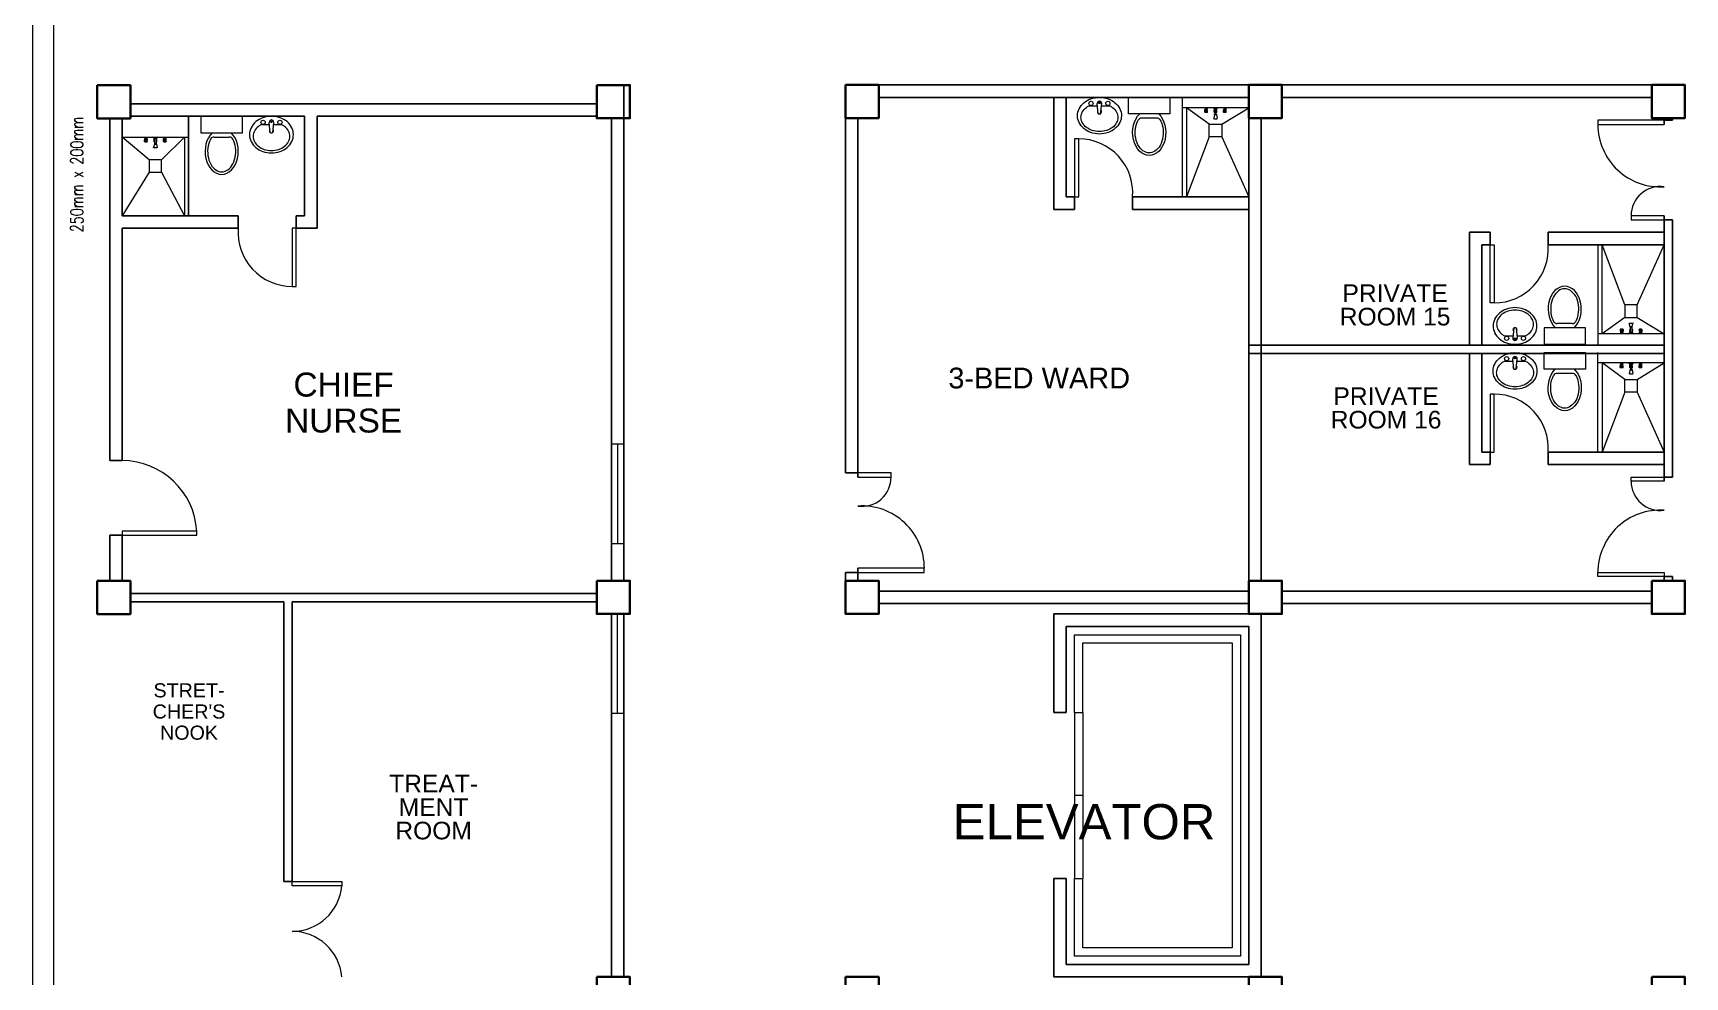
# Model space of a CAD drawing. Header units: millimetres. Extents: x -116 to 421, y 1 to 342.
# Drawn here: x 359.13 to 379.06, y 128.89 to 140.27 of the extents above; entities that cross this region are included whole.
import ezdxf

# ---------------------------------------------------------------- set-up
doc = ezdxf.new("R2010")
doc.units = ezdxf.units.MM
doc.header["$MEASUREMENT"] = 0
doc.layers.add('ahu line', color=7, linetype='Continuous', lineweight=20)
doc.layers.add('ducting label', color=7, linetype='Continuous')
doc.layers.add('label', color=7, linetype='Continuous')
doc.styles.add('Arch-Dim', font='simplex.shx', dxfattribs={"width": 0.75})
doc.styles.add('SWISSLT175', font='swissl.ttf', dxfattribs={"height": 0.175})

msp = doc.modelspace()

# ---------------------------------------------------------------- linework, layer by layer
at = {"color": 8, "linetype": 'ByBlock', "lineweight": 25}
for p, q in [((366.258, 133.668), (366.258, 139.643)), ((371.446, 138.145), (371.446, 139.495)), ((360.308, 139.417), (365.933, 139.417)), ((360.058, 139.241), (360.058, 135.116)), ((360.208, 139.241), (360.208, 138.067)), ((360.208, 139.241), (360.208, 138.067)), ((360.208, 139.117), (360.208, 138.067)), ((360.308, 139.267), (362.408, 139.267)), ((362.408, 139.267), (360.308, 139.267)), ((362.408, 139.267), (360.308, 139.267)), ((362.558, 139.267), (365.933, 139.267)), ((362.708, 139.267), (362.558, 139.267)), ((366.108, 133.666), (366.108, 139.243)), ((378.808, 139.168), (378.808, 139.245)), ((378.808, 139.218), (378.908, 139.218)), ((378.908, 139.218), (378.908, 139.245)), ((372.396, 138.295), (372.396, 138.145)), ((360.208, 137.917), (360.208, 135.116)), ((378.808, 136.668), (378.808, 138.068)), ((378.808, 138.018), (378.908, 138.018)), ((378.908, 136.668), (378.908, 138.018)), ((378.808, 136.668), (378.808, 134.868)), ((378.908, 136.668), (378.908, 134.918)), ((378.908, 136.268), (378.908, 134.918)), ((360.058, 135.116), (360.208, 135.116)), ((378.808, 134.918), (378.908, 134.918)), ((360.058, 134.216), (360.058, 134.016)), ((360.058, 134.216), (360.208, 134.216)), ((360.208, 134.216), (360.208, 134.116)), ((360.208, 134.216), (360.208, 133.666)), ((360.058, 134.016), (360.058, 134.016)), ((360.058, 134.016), (360.058, 133.666)), ((378.808, 133.668), (378.808, 133.718)), ((378.808, 133.718), (378.908, 133.718)), ((378.908, 133.718), (378.908, 133.668)), ((362.158, 133.516), (360.308, 133.516)), ((362.158, 133.516), (365.933, 133.516)), ((362.158, 133.416), (360.308, 133.416)), ((362.158, 133.066), (362.158, 133.416)), ((362.258, 133.416), (362.258, 130.042)), ((362.258, 133.416), (365.933, 133.416)), ((366.108, 129.966), (366.108, 133.268)), ((366.258, 129.966), (366.258, 133.268)), ((362.158, 133.066), (362.158, 130.042)), ((362.158, 130.042), (362.258, 130.042)), ((366.108, 129.966), (366.108, 128.893)), ((366.258, 129.966), (366.258, 128.893))]:
    msp.add_line(p, q, dxfattribs=at)
at = {"color": 8, "lineweight": 25}
for p, q in [((373.796, 139.645), (369.333, 139.645)), ((373.796, 139.495), (369.333, 139.495)), ((374.196, 139.645), (378.658, 139.645)), ((374.196, 139.495), (378.658, 139.495)), ((368.933, 139.245), (368.933, 134.968)), ((369.083, 139.245), (369.083, 134.918)), ((373.796, 139.245), (373.796, 133.668)), ((373.946, 139.245), (373.946, 133.668)), ((378.808, 136.507), (373.796, 136.507)), ((378.808, 136.407), (373.796, 136.407)), ((369.083, 134.968), (368.933, 134.968)), ((368.933, 133.768), (368.933, 133.668)), ((369.083, 133.768), (368.933, 133.768)), ((369.083, 133.818), (369.083, 133.668)), ((373.796, 133.543), (369.333, 133.543)), ((374.196, 133.543), (378.658, 133.543)), ((373.796, 133.393), (369.333, 133.393)), ((374.196, 133.393), (378.658, 133.393)), ((371.446, 133.268), (371.446, 132.081)), ((373.946, 133.268), (373.946, 128.893)), ((371.446, 132.081), (371.596, 132.081)), ((371.446, 130.081), (371.446, 128.893)), ((371.446, 130.081), (371.596, 130.081))]:
    msp.add_line(p, q, dxfattribs=at)
at = {"color": 8, "linetype": 'ByBlock', "lineweight": 9}
for p, q in [((371.596, 139.495), (373.546, 139.495)), ((373.796, 139.37), (372.996, 139.37)), ((361.008, 139.017), (361.008, 139.267)), ((360.208, 139.017), (361.008, 139.017)), ((378.808, 136.643), (378.008, 136.643)), ((378.808, 136.293), (378.008, 136.293)), ((378.908, 136.218), (378.908, 136.268)), ((366.258, 135.316), (366.108, 135.316)), ((366.183, 135.316), (366.183, 134.116)), ((366.258, 134.116), (366.258, 135.316)), ((366.108, 134.116), (366.258, 134.116)), ((366.183, 132.068), (366.183, 133.268)), ((366.258, 133.268), (366.258, 132.068)), ((366.258, 132.068), (366.108, 132.068))]:
    msp.add_line(p, q, dxfattribs=at)
at = {"color": 8, "linetype": 'ByBlock', "lineweight": 25, "ltscale": 0.3}
for p, q in [((371.596, 139.495), (371.596, 138.295)), ((362.408, 139.267), (362.408, 138.067)), ((362.558, 139.267), (362.558, 137.917)), ((371.696, 138.295), (371.596, 138.295)), ((371.696, 138.295), (371.696, 138.145)), ((373.796, 138.295), (372.396, 138.295)), ((371.696, 138.145), (371.446, 138.145)), ((373.796, 138.145), (372.396, 138.145)), ((360.208, 138.067), (361.608, 138.067)), ((360.208, 137.917), (361.608, 137.917)), ((361.608, 138.067), (361.608, 137.917)), ((362.308, 138.067), (362.408, 138.067)), ((362.308, 138.067), (362.308, 137.917)), ((362.308, 137.917), (362.558, 137.917)), ((376.708, 137.868), (376.458, 137.868)), ((376.458, 136.507), (376.458, 137.868)), ((376.708, 137.718), (376.608, 137.718)), ((376.608, 136.507), (376.608, 137.718)), ((376.708, 137.718), (376.708, 137.868)), ((378.808, 137.868), (377.408, 137.868)), ((377.408, 137.718), (377.408, 137.868)), ((378.808, 137.718), (377.408, 137.718)), ((376.458, 136.407), (376.458, 135.068)), ((376.608, 136.407), (376.608, 135.218)), ((376.708, 135.218), (376.608, 135.218)), ((376.708, 135.218), (376.708, 135.068)), ((378.808, 135.218), (377.408, 135.218)), ((377.408, 135.218), (377.408, 135.068)), ((376.708, 135.068), (376.458, 135.068)), ((378.808, 135.068), (377.408, 135.068))]:
    msp.add_line(p, q, dxfattribs=at)
at = {"color": 8, "lineweight": 9}
for p, q in [((372.346, 139.295), (372.346, 139.495)), ((372.346, 139.495), (372.846, 139.495)), ((372.846, 139.495), (372.846, 139.295)), ((371.981, 139.297), (371.968, 139.419)), ((372.01, 139.297), (372.024, 139.419)), ((372.846, 139.295), (372.346, 139.295)), ((373.265, 139.369), (373.265, 139.37)), ((373.299, 139.37), (373.265, 139.37)), ((373.265, 139.369), (373.268, 139.363)), ((373.299, 139.369), (373.265, 139.369)), ((373.265, 139.337), (373.268, 139.341)), ((373.265, 139.315), (373.265, 139.337)), ((373.269, 139.313), (373.265, 139.315)), ((373.299, 139.315), (373.265, 139.315)), ((373.296, 139.363), (373.268, 139.363)), ((373.268, 139.349), (373.269, 139.351)), ((373.268, 139.343), (373.268, 139.349)), ((373.296, 139.349), (373.268, 139.349)), ((373.295, 139.351), (373.269, 139.351)), ((373.269, 139.337), (373.276, 139.337)), ((373.269, 139.324), (373.269, 139.336)), ((373.269, 139.311), (373.269, 139.313)), ((373.295, 139.313), (373.269, 139.313)), ((373.295, 139.311), (373.269, 139.311)), ((373.271, 139.363), (373.271, 139.351)), ((373.276, 139.324), (373.276, 139.336)), ((373.295, 139.337), (373.288, 139.337)), ((373.288, 139.324), (373.288, 139.336)), ((373.293, 139.363), (373.293, 139.351)), ((373.296, 139.349), (373.295, 139.351)), ((373.295, 139.324), (373.295, 139.336)), ((373.295, 139.313), (373.299, 139.315)), ((373.295, 139.311), (373.295, 139.313)), ((373.299, 139.369), (373.296, 139.363)), ((373.296, 139.343), (373.296, 139.349)), ((373.299, 139.337), (373.297, 139.341)), ((373.299, 139.369), (373.299, 139.37)), ((373.299, 139.315), (373.299, 139.337)), ((373.367, 139.37), (373.378, 139.364)), ((373.425, 139.37), (373.367, 139.37)), ((373.383, 139.285), (373.375, 139.243)), ((373.378, 139.364), (373.413, 139.364)), ((373.413, 139.364), (373.378, 139.364)), ((373.378, 139.364), (373.378, 139.355)), ((373.378, 139.355), (373.413, 139.355)), ((373.379, 139.337), (373.381, 139.341)), ((373.379, 139.315), (373.379, 139.337)), ((373.388, 139.315), (373.379, 139.315)), ((373.383, 139.313), (373.379, 139.315)), ((373.388, 139.351), (373.382, 139.351)), ((373.382, 139.349), (373.382, 139.351)), ((373.388, 139.349), (373.382, 139.349)), ((373.382, 139.343), (373.382, 139.349)), ((373.382, 139.337), (373.388, 139.337)), ((373.383, 139.324), (373.383, 139.336)), ((373.388, 139.313), (373.383, 139.313)), ((373.383, 139.311), (373.383, 139.313)), ((373.388, 139.311), (373.383, 139.311)), ((373.383, 139.285), (373.383, 139.292)), ((373.383, 139.292), (373.408, 139.292)), ((373.408, 139.285), (373.383, 139.285)), ((373.408, 139.285), (373.383, 139.285)), ((373.384, 139.355), (373.384, 139.351)), ((373.388, 139.355), (373.388, 139.292)), ((373.403, 139.355), (373.388, 139.355)), ((373.403, 139.292), (373.403, 139.355)), ((373.409, 139.351), (373.403, 139.351)), ((373.41, 139.349), (373.403, 139.349)), ((373.409, 139.337), (373.403, 139.337)), ((373.412, 139.315), (373.403, 139.315)), ((373.409, 139.313), (373.403, 139.313)), ((373.409, 139.311), (373.403, 139.311)), ((373.407, 139.355), (373.407, 139.351)), ((373.408, 139.292), (373.408, 139.285)), ((373.408, 139.285), (373.417, 139.243)), ((373.41, 139.349), (373.409, 139.351)), ((373.409, 139.324), (373.409, 139.336)), ((373.409, 139.313), (373.412, 139.315)), ((373.409, 139.311), (373.409, 139.313)), ((373.41, 139.343), (373.41, 139.349)), ((373.412, 139.337), (373.41, 139.341)), ((373.412, 139.315), (373.412, 139.337)), ((373.413, 139.364), (373.425, 139.37)), ((373.413, 139.355), (373.413, 139.364)), ((373.526, 139.37), (373.492, 139.37)), ((373.492, 139.369), (373.492, 139.37)), ((373.526, 139.369), (373.492, 139.369)), ((373.492, 139.369), (373.496, 139.363)), ((373.493, 139.337), (373.495, 139.341)), ((373.493, 139.315), (373.493, 139.337)), ((373.526, 139.315), (373.493, 139.315)), ((373.496, 139.313), (373.493, 139.315)), ((373.495, 139.349), (373.496, 139.351)), ((373.523, 139.349), (373.495, 139.349)), ((373.495, 139.343), (373.495, 139.349)), ((373.523, 139.363), (373.496, 139.363)), ((373.523, 139.351), (373.496, 139.351)), ((373.496, 139.337), (373.503, 139.337)), ((373.496, 139.324), (373.496, 139.336)), ((373.522, 139.313), (373.496, 139.313)), ((373.496, 139.311), (373.496, 139.313)), ((373.522, 139.311), (373.496, 139.311)), ((373.498, 139.363), (373.498, 139.351)), ((373.503, 139.324), (373.503, 139.336)), ((373.523, 139.337), (373.515, 139.337)), ((373.515, 139.324), (373.515, 139.336)), ((373.521, 139.363), (373.521, 139.351)), ((373.522, 139.324), (373.522, 139.336)), ((373.522, 139.313), (373.526, 139.315)), ((373.522, 139.311), (373.522, 139.313)), ((373.526, 139.369), (373.523, 139.363)), ((373.523, 139.349), (373.523, 139.351)), ((373.523, 139.343), (373.523, 139.349)), ((373.526, 139.337), (373.524, 139.341)), ((373.526, 139.369), (373.526, 139.37)), ((373.526, 139.315), (373.526, 139.337)), ((361.158, 139.267), (361.158, 139.067)), ((361.658, 139.267), (361.158, 139.267)), ((361.658, 139.067), (361.658, 139.267)), ((361.994, 139.069), (361.98, 139.191)), ((362.023, 139.069), (362.036, 139.191)), ((372.686, 139.245), (372.505, 139.245)), ((373.376, 139.238), (373.415, 139.238)), ((360.478, 139.017), (360.512, 139.017)), ((360.478, 139.016), (360.478, 139.017)), ((360.478, 139.016), (360.512, 139.016)), ((360.478, 139.016), (360.481, 139.009)), ((360.478, 138.984), (360.48, 138.988)), ((360.478, 138.962), (360.478, 138.984)), ((360.478, 138.962), (360.511, 138.962)), ((360.481, 138.96), (360.478, 138.962)), ((360.481, 139.009), (360.508, 139.009)), ((360.481, 138.995), (360.481, 138.998)), ((360.481, 138.998), (360.508, 138.998)), ((360.481, 138.995), (360.509, 138.995)), ((360.481, 138.989), (360.481, 138.995)), ((360.481, 138.984), (360.489, 138.984)), ((360.481, 138.97), (360.481, 138.983)), ((360.481, 138.96), (360.508, 138.96)), ((360.481, 138.958), (360.481, 138.96)), ((360.481, 138.958), (360.508, 138.958)), ((360.483, 139.009), (360.483, 138.998)), ((360.488, 138.97), (360.488, 138.983)), ((360.508, 138.984), (360.5, 138.984)), ((360.501, 138.97), (360.501, 138.983)), ((360.506, 139.009), (360.506, 138.998)), ((360.512, 139.016), (360.508, 139.009)), ((360.509, 138.995), (360.508, 138.998)), ((360.508, 138.97), (360.508, 138.983)), ((360.508, 138.96), (360.511, 138.962)), ((360.508, 138.958), (360.508, 138.96)), ((360.509, 138.989), (360.509, 138.995)), ((360.511, 138.984), (360.509, 138.988)), ((360.511, 138.962), (360.511, 138.984)), ((360.512, 139.016), (360.512, 139.017)), ((360.591, 139.011), (360.579, 139.017)), ((360.579, 139.017), (360.637, 139.017)), ((360.596, 138.932), (360.587, 138.89)), ((360.628, 138.885), (360.589, 138.885)), ((360.626, 139.011), (360.591, 139.011)), ((360.591, 139.002), (360.591, 139.011)), ((360.591, 139.011), (360.626, 139.011)), ((360.626, 139.002), (360.591, 139.002)), ((360.592, 138.984), (360.594, 138.988)), ((360.592, 138.962), (360.592, 138.984)), ((360.592, 138.962), (360.601, 138.962)), ((360.595, 138.96), (360.592, 138.962)), ((360.594, 138.995), (360.595, 138.998)), ((360.594, 138.995), (360.601, 138.995)), ((360.594, 138.989), (360.594, 138.995)), ((360.595, 138.998), (360.601, 138.998)), ((360.595, 138.984), (360.601, 138.984)), ((360.595, 138.97), (360.595, 138.983)), ((360.595, 138.96), (360.601, 138.96)), ((360.595, 138.958), (360.595, 138.96)), ((360.595, 138.958), (360.601, 138.958)), ((360.596, 138.939), (360.596, 138.932)), ((360.62, 138.939), (360.596, 138.939)), ((360.596, 138.932), (360.62, 138.932)), ((360.596, 138.932), (360.62, 138.932)), ((360.597, 139.002), (360.597, 138.998)), ((360.601, 138.939), (360.601, 139.002)), ((360.601, 139.002), (360.616, 139.002)), ((360.616, 139.002), (360.616, 138.939)), ((360.616, 138.998), (360.621, 138.998)), ((360.616, 138.995), (360.622, 138.995)), ((360.621, 138.984), (360.616, 138.984)), ((360.616, 138.962), (360.625, 138.962)), ((360.616, 138.96), (360.621, 138.96)), ((360.616, 138.958), (360.621, 138.958)), ((360.62, 139.002), (360.62, 138.998)), ((360.62, 138.932), (360.62, 138.939)), ((360.62, 138.932), (360.629, 138.89)), ((360.622, 138.995), (360.621, 138.998)), ((360.621, 138.97), (360.621, 138.983)), ((360.621, 138.96), (360.625, 138.962)), ((360.621, 138.958), (360.621, 138.96)), ((360.622, 138.989), (360.622, 138.995)), ((360.625, 138.984), (360.623, 138.988)), ((360.625, 138.962), (360.625, 138.984)), ((360.637, 139.017), (360.626, 139.011)), ((360.626, 139.011), (360.626, 139.002)), ((360.705, 139.016), (360.705, 139.017)), ((360.705, 139.017), (360.739, 139.017)), ((360.705, 139.016), (360.708, 139.009)), ((360.705, 139.016), (360.739, 139.016)), ((360.705, 138.984), (360.707, 138.988)), ((360.705, 138.962), (360.705, 138.984)), ((360.709, 138.96), (360.705, 138.962)), ((360.705, 138.962), (360.738, 138.962)), ((360.708, 139.009), (360.735, 139.009)), ((360.708, 138.995), (360.709, 138.998)), ((360.708, 138.989), (360.708, 138.995)), ((360.708, 138.995), (360.736, 138.995)), ((360.709, 138.998), (360.735, 138.998)), ((360.709, 138.984), (360.716, 138.984)), ((360.709, 138.97), (360.709, 138.983)), ((360.709, 138.958), (360.709, 138.96)), ((360.709, 138.96), (360.735, 138.96)), ((360.709, 138.958), (360.735, 138.958)), ((360.71, 139.009), (360.71, 138.998)), ((360.716, 138.97), (360.716, 138.982)), ((360.735, 138.984), (360.728, 138.984)), ((360.728, 138.97), (360.728, 138.982)), ((360.733, 139.009), (360.733, 138.998)), ((360.739, 139.016), (360.735, 139.009)), ((360.736, 138.995), (360.735, 138.998)), ((360.735, 138.97), (360.735, 138.983)), ((360.735, 138.96), (360.738, 138.962)), ((360.735, 138.958), (360.735, 138.96)), ((360.736, 138.989), (360.736, 138.995)), ((360.738, 138.984), (360.736, 138.988)), ((360.738, 138.962), (360.738, 138.984)), ((360.739, 139.016), (360.739, 139.017)), ((361.158, 139.067), (361.658, 139.067)), ((361.318, 139.017), (361.499, 139.017)), ((376.994, 136.716), (376.98, 136.594)), ((377.023, 136.716), (377.036, 136.594)), ((377.358, 136.718), (377.358, 136.518)), ((377.858, 136.718), (377.358, 136.718)), ((377.699, 136.768), (377.518, 136.768)), ((377.858, 136.518), (377.858, 136.718)), ((378.281, 136.7), (378.278, 136.698)), ((378.278, 136.698), (378.278, 136.676)), ((378.311, 136.698), (378.278, 136.698)), ((378.281, 136.702), (378.281, 136.7)), ((378.308, 136.702), (378.281, 136.702)), ((378.308, 136.7), (378.281, 136.7)), ((378.308, 136.702), (378.308, 136.7)), ((378.308, 136.7), (378.311, 136.698)), ((378.311, 136.698), (378.311, 136.676)), ((378.396, 136.729), (378.387, 136.77)), ((378.389, 136.775), (378.428, 136.775)), ((378.395, 136.7), (378.392, 136.698)), ((378.401, 136.698), (378.392, 136.698)), ((378.392, 136.698), (378.392, 136.676)), ((378.401, 136.702), (378.395, 136.702)), ((378.395, 136.702), (378.395, 136.7)), ((378.401, 136.7), (378.395, 136.7)), ((378.42, 136.729), (378.396, 136.729)), ((378.396, 136.729), (378.396, 136.721)), ((378.42, 136.729), (378.396, 136.729)), ((378.396, 136.721), (378.42, 136.721)), ((378.401, 136.659), (378.401, 136.721)), ((378.416, 136.721), (378.416, 136.659)), ((378.421, 136.702), (378.416, 136.702)), ((378.421, 136.7), (378.416, 136.7)), ((378.425, 136.698), (378.416, 136.698)), ((378.42, 136.729), (378.429, 136.77)), ((378.42, 136.721), (378.42, 136.729)), ((378.421, 136.702), (378.421, 136.7)), ((378.421, 136.7), (378.425, 136.698)), ((378.425, 136.698), (378.425, 136.676)), ((378.509, 136.7), (378.505, 136.698)), ((378.538, 136.698), (378.505, 136.698)), ((378.505, 136.698), (378.505, 136.676)), ((378.535, 136.702), (378.509, 136.702)), ((378.509, 136.702), (378.509, 136.7)), ((378.535, 136.7), (378.509, 136.7)), ((378.535, 136.702), (378.535, 136.7)), ((378.535, 136.7), (378.538, 136.698)), ((378.538, 136.698), (378.538, 136.676)), ((377.358, 136.518), (377.858, 136.518)), ((378.277, 136.644), (378.281, 136.651)), ((378.277, 136.644), (378.277, 136.643)), ((378.312, 136.644), (378.277, 136.644)), ((378.312, 136.643), (378.277, 136.643)), ((378.278, 136.676), (378.28, 136.672)), ((378.281, 136.69), (378.281, 136.677)), ((378.281, 136.676), (378.289, 136.676)), ((378.281, 136.671), (378.281, 136.665)), ((378.309, 136.665), (378.281, 136.665)), ((378.281, 136.665), (378.281, 136.662)), ((378.308, 136.662), (378.281, 136.662)), ((378.308, 136.651), (378.281, 136.651)), ((378.283, 136.651), (378.283, 136.662)), ((378.288, 136.69), (378.288, 136.678)), ((378.308, 136.676), (378.3, 136.676)), ((378.301, 136.69), (378.301, 136.678)), ((378.306, 136.651), (378.306, 136.662)), ((378.308, 136.69), (378.308, 136.677)), ((378.309, 136.665), (378.308, 136.662)), ((378.312, 136.644), (378.308, 136.651)), ((378.311, 136.676), (378.309, 136.672)), ((378.309, 136.671), (378.309, 136.665)), ((378.312, 136.644), (378.312, 136.643)), ((378.379, 136.643), (378.391, 136.649)), ((378.437, 136.643), (378.379, 136.643)), ((378.391, 136.659), (378.426, 136.659)), ((378.391, 136.649), (378.391, 136.659)), ((378.391, 136.649), (378.426, 136.649)), ((378.426, 136.649), (378.391, 136.649)), ((378.392, 136.676), (378.394, 136.672)), ((378.394, 136.671), (378.394, 136.665)), ((378.401, 136.665), (378.394, 136.665)), ((378.394, 136.665), (378.395, 136.662)), ((378.395, 136.69), (378.395, 136.677)), ((378.395, 136.676), (378.401, 136.676)), ((378.401, 136.662), (378.395, 136.662)), ((378.397, 136.659), (378.397, 136.662)), ((378.416, 136.659), (378.401, 136.659)), ((378.421, 136.676), (378.416, 136.676)), ((378.422, 136.665), (378.416, 136.665)), ((378.421, 136.662), (378.416, 136.662)), ((378.42, 136.659), (378.42, 136.662)), ((378.421, 136.69), (378.421, 136.677)), ((378.422, 136.665), (378.421, 136.662)), ((378.422, 136.671), (378.422, 136.665)), ((378.425, 136.676), (378.423, 136.672)), ((378.426, 136.659), (378.426, 136.649)), ((378.426, 136.649), (378.437, 136.643)), ((378.505, 136.676), (378.507, 136.672)), ((378.505, 136.644), (378.508, 136.651)), ((378.539, 136.644), (378.505, 136.644)), ((378.505, 136.644), (378.505, 136.643)), ((378.539, 136.643), (378.505, 136.643)), ((378.508, 136.671), (378.508, 136.665)), ((378.508, 136.665), (378.509, 136.662)), ((378.536, 136.665), (378.508, 136.665)), ((378.535, 136.651), (378.508, 136.651)), ((378.509, 136.69), (378.509, 136.677)), ((378.509, 136.676), (378.516, 136.676)), ((378.535, 136.662), (378.509, 136.662)), ((378.51, 136.651), (378.51, 136.662)), ((378.516, 136.69), (378.516, 136.678)), ((378.528, 136.69), (378.528, 136.678)), ((378.535, 136.676), (378.528, 136.676)), ((378.533, 136.651), (378.533, 136.662)), ((378.535, 136.69), (378.535, 136.677)), ((378.536, 136.665), (378.535, 136.662)), ((378.539, 136.644), (378.535, 136.651)), ((378.538, 136.676), (378.536, 136.672)), ((378.536, 136.671), (378.536, 136.665)), ((378.539, 136.644), (378.539, 136.643)), ((376.994, 136.22), (376.98, 136.342)), ((377.023, 136.22), (377.036, 136.342)), ((377.358, 136.218), (377.358, 136.418)), ((377.358, 136.418), (377.858, 136.418)), ((377.858, 136.418), (377.858, 136.218)), ((378.277, 136.292), (378.277, 136.293)), ((378.312, 136.293), (378.277, 136.293)), ((378.277, 136.292), (378.281, 136.286)), ((378.312, 136.292), (378.277, 136.292)), ((378.312, 136.292), (378.308, 136.286)), ((378.312, 136.292), (378.312, 136.293)), ((378.379, 136.293), (378.391, 136.287)), ((378.437, 136.293), (378.379, 136.293)), ((378.426, 136.287), (378.437, 136.293)), ((378.539, 136.293), (378.505, 136.293)), ((378.505, 136.292), (378.505, 136.293)), ((378.539, 136.292), (378.505, 136.292)), ((378.505, 136.292), (378.508, 136.286)), ((378.539, 136.292), (378.535, 136.286)), ((378.539, 136.292), (378.539, 136.293)), ((377.858, 136.218), (377.358, 136.218)), ((377.699, 136.168), (377.518, 136.168)), ((378.278, 136.26), (378.28, 136.264)), ((378.278, 136.238), (378.278, 136.26)), ((378.281, 136.236), (378.278, 136.238)), ((378.311, 136.238), (378.278, 136.238)), ((378.308, 136.286), (378.281, 136.286)), ((378.308, 136.274), (378.281, 136.274)), ((378.281, 136.272), (378.281, 136.274)), ((378.281, 136.266), (378.281, 136.272)), ((378.309, 136.272), (378.281, 136.272)), ((378.281, 136.26), (378.289, 136.26)), ((378.281, 136.247), (378.281, 136.259)), ((378.281, 136.234), (378.281, 136.236)), ((378.308, 136.236), (378.281, 136.236)), ((378.308, 136.234), (378.281, 136.234)), ((378.283, 136.286), (378.283, 136.274)), ((378.288, 136.247), (378.288, 136.259)), ((378.308, 136.26), (378.3, 136.26)), ((378.301, 136.247), (378.301, 136.259)), ((378.306, 136.286), (378.306, 136.274)), ((378.309, 136.272), (378.308, 136.274)), ((378.308, 136.247), (378.308, 136.259)), ((378.308, 136.236), (378.311, 136.238)), ((378.308, 136.234), (378.308, 136.236)), ((378.309, 136.266), (378.309, 136.272)), ((378.311, 136.26), (378.309, 136.264)), ((378.311, 136.238), (378.311, 136.26)), ((378.396, 136.208), (378.387, 136.166)), ((378.389, 136.161), (378.428, 136.161)), ((378.391, 136.287), (378.426, 136.287)), ((378.426, 136.287), (378.391, 136.287)), ((378.391, 136.287), (378.391, 136.278)), ((378.391, 136.278), (378.426, 136.278)), ((378.392, 136.26), (378.394, 136.264)), ((378.392, 136.238), (378.392, 136.26)), ((378.401, 136.238), (378.392, 136.238)), ((378.395, 136.236), (378.392, 136.238)), ((378.394, 136.272), (378.395, 136.274)), ((378.401, 136.272), (378.394, 136.272)), ((378.394, 136.266), (378.394, 136.272)), ((378.401, 136.274), (378.395, 136.274)), ((378.395, 136.26), (378.401, 136.26)), ((378.395, 136.247), (378.395, 136.259)), ((378.401, 136.236), (378.395, 136.236)), ((378.395, 136.234), (378.395, 136.236)), ((378.401, 136.234), (378.395, 136.234)), ((378.396, 136.208), (378.396, 136.215)), ((378.396, 136.215), (378.42, 136.215)), ((378.42, 136.208), (378.396, 136.208)), ((378.42, 136.208), (378.396, 136.208)), ((378.397, 136.278), (378.397, 136.274)), ((378.401, 136.278), (378.401, 136.215)), ((378.416, 136.278), (378.401, 136.278)), ((378.416, 136.215), (378.416, 136.278)), ((378.421, 136.274), (378.416, 136.274)), ((378.422, 136.272), (378.416, 136.272)), ((378.421, 136.26), (378.416, 136.26)), ((378.425, 136.238), (378.416, 136.238)), ((378.421, 136.236), (378.416, 136.236)), ((378.421, 136.234), (378.416, 136.234)), ((378.42, 136.278), (378.42, 136.274)), ((378.42, 136.215), (378.42, 136.208)), ((378.42, 136.208), (378.429, 136.166)), ((378.422, 136.272), (378.421, 136.274)), ((378.421, 136.247), (378.421, 136.259)), ((378.421, 136.236), (378.425, 136.238)), ((378.421, 136.234), (378.421, 136.236)), ((378.422, 136.266), (378.422, 136.272)), ((378.425, 136.26), (378.423, 136.264)), ((378.425, 136.238), (378.425, 136.26)), ((378.426, 136.278), (378.426, 136.287)), ((378.505, 136.26), (378.507, 136.264)), ((378.505, 136.238), (378.505, 136.26)), ((378.538, 136.238), (378.505, 136.238)), ((378.509, 136.236), (378.505, 136.238)), ((378.535, 136.286), (378.508, 136.286)), ((378.508, 136.272), (378.509, 136.274)), ((378.536, 136.272), (378.508, 136.272)), ((378.508, 136.266), (378.508, 136.272)), ((378.535, 136.274), (378.509, 136.274)), ((378.509, 136.26), (378.516, 136.26)), ((378.509, 136.247), (378.509, 136.259)), ((378.535, 136.236), (378.509, 136.236)), ((378.509, 136.234), (378.509, 136.236)), ((378.535, 136.234), (378.509, 136.234)), ((378.51, 136.286), (378.51, 136.274)), ((378.516, 136.247), (378.516, 136.259)), ((378.535, 136.26), (378.528, 136.26)), ((378.528, 136.247), (378.528, 136.259)), ((378.533, 136.286), (378.533, 136.274)), ((378.536, 136.272), (378.535, 136.274)), ((378.535, 136.247), (378.535, 136.259)), ((378.535, 136.236), (378.538, 136.238)), ((378.535, 136.234), (378.535, 136.236)), ((378.536, 136.266), (378.536, 136.272)), ((378.538, 136.26), (378.536, 136.264)), ((378.538, 136.238), (378.538, 136.26)), ((371.696, 132.081), (371.796, 132.081)), ((371.696, 132.081), (371.696, 130.081)), ((371.796, 132.081), (371.796, 130.081)), ((371.796, 131.081), (371.696, 131.081)), ((371.696, 130.081), (371.796, 130.081))]:
    msp.add_line(p, q, dxfattribs=at)
at = {"color": 8, "linetype": 'ByBlock', "lineweight": 9, "ltscale": 0.3}
for p, q in [((373.321, 139.17), (373.046, 139.37)), ((373.471, 139.17), (373.796, 139.37)), ((361.008, 139.267), (361.008, 138.067)), ((360.533, 138.742), (360.208, 139.017)), ((360.683, 138.742), (360.958, 139.017)), ((360.958, 139.017), (360.958, 138.067)), ((373.321, 139.02), (373.046, 138.295)), ((373.471, 139.02), (373.796, 138.295)), ((360.533, 138.592), (360.208, 138.067)), ((360.683, 138.592), (360.958, 138.067)), ((378.333, 136.993), (378.058, 137.718)), ((378.483, 136.993), (378.808, 137.718)), ((378.333, 136.843), (378.058, 136.643)), ((378.483, 136.843), (378.808, 136.643)), ((378.333, 136.093), (378.058, 136.293)), ((378.483, 136.093), (378.808, 136.293)), ((378.333, 135.943), (378.058, 135.218)), ((378.483, 135.943), (378.808, 135.218))]:
    msp.add_line(p, q, dxfattribs=at)
at = {"color": 8, "linetype": 'ByBlock', "lineweight": 13}
for p, q in [((361.108, 134.266), (360.208, 134.266)), ((360.208, 134.266), (360.208, 134.216)), ((360.208, 134.216), (361.108, 134.216)), ((361.108, 134.216), (361.108, 134.266)), ((362.258, 130.042), (362.858, 130.042)), ((362.258, 129.992), (362.258, 130.042)), ((362.858, 129.992), (362.258, 129.992)), ((362.858, 130.042), (362.858, 129.992))]:
    msp.add_line(p, q, dxfattribs=at)
at = {"color": 8, "linetype": 'ByBlock', "lineweight": 35}
for points in [[(359.908, 139.641), (360.308, 139.641), (360.308, 139.241), (359.908, 139.241)], [(365.933, 139.643), (366.333, 139.643), (366.333, 139.243), (365.933, 139.243)], [(359.908, 133.666), (360.308, 133.666), (360.308, 133.266), (359.908, 133.266)], [(365.933, 133.668), (366.333, 133.668), (366.333, 133.268), (365.933, 133.268)], [(365.933, 128.893), (366.333, 128.893), (366.333, 128.493), (365.933, 128.493)]]:
    msp.add_lwpolyline(points, close=True, dxfattribs=at)
at = {"color": 8, "lineweight": 35}
for points in [[(368.933, 139.645), (369.333, 139.645), (369.333, 139.245), (368.933, 139.245)], [(373.796, 139.645), (374.196, 139.645), (374.196, 139.245), (373.796, 139.245)], [(378.658, 139.645), (379.058, 139.645), (379.058, 139.245), (378.658, 139.245)], [(368.933, 133.668), (369.333, 133.668), (369.333, 133.268), (368.933, 133.268)], [(373.796, 133.668), (374.196, 133.668), (374.196, 133.268), (373.796, 133.268)], [(378.658, 133.668), (379.058, 133.668), (379.058, 133.268), (378.658, 133.268)], [(368.933, 128.893), (369.333, 128.893), (369.333, 128.493), (368.933, 128.493)], [(373.796, 128.893), (374.196, 128.893), (374.196, 128.493), (373.796, 128.493)], [(378.658, 128.893), (379.058, 128.893), (379.058, 128.493), (378.658, 128.493)]]:
    msp.add_lwpolyline(points, close=True, dxfattribs=at)
at = {"color": 8, "lineweight": 9}
for points in [[(372.261, 139.274, -0.11576), (372.241, 139.192, -0.104047), (372.183, 139.118, -0.090875), (372.099, 139.071, -0.083344), (371.996, 139.053, -0.083344), (371.892, 139.071, -0.090875), (371.808, 139.118, -0.104047), (371.75, 139.192, -0.11576), (371.731, 139.274, -0.11576), (371.75, 139.357, -0.104047), (371.808, 139.43, -0.090875), (371.892, 139.478, -0.083344), (371.996, 139.495, -0.083344), (372.099, 139.478, -0.090875), (372.183, 139.43, -0.104047), (372.241, 139.357, -0.11576)], [(361.743, 139.046, 0.11576), (361.763, 138.963, 0.104047), (361.821, 138.89, 0.090875), (361.905, 138.842, 0.083344), (362.008, 138.825, 0.083344), (362.112, 138.842, 0.090875), (362.196, 138.89, 0.104047), (362.254, 138.963, 0.11576), (362.273, 139.046, 0.11576), (362.254, 139.128, 0.104047), (362.196, 139.202, 0.090875), (362.112, 139.25, 0.083344), (362.008, 139.267, 0.083344), (361.905, 139.25, 0.090875), (361.821, 139.202, 0.104047), (361.763, 139.128, 0.11576)], [(377.273, 136.197, -0.11576), (377.254, 136.115, -0.104047), (377.196, 136.041, -0.090875), (377.112, 135.993, -0.083344), (377.008, 135.976, -0.083344), (376.905, 135.993, -0.090875), (376.821, 136.041, -0.104047), (376.763, 136.115, -0.11576), (376.743, 136.197, -0.11576), (376.763, 136.28, -0.104047), (376.821, 136.353, -0.090875), (376.905, 136.401, -0.083344), (377.008, 136.418, -0.083344), (377.112, 136.401, -0.090875), (377.196, 136.353, -0.104047), (377.254, 136.28, -0.11576)]]:
    msp.add_lwpolyline(points, format="xyb", close=True, dxfattribs=at)
at = {"color": 8, "linetype": 'ByBlock', "lineweight": 9, "ltscale": 0.3}
for points in [[(373.046, 139.37), (373.046, 138.295), (372.996, 138.295), (372.996, 139.495), (372.996, 139.495)], [(360.958, 139.017), (360.958, 138.067), (361.008, 138.067), (361.008, 139.017), (361.008, 139.017)], [(378.058, 136.643), (378.058, 137.718), (378.008, 137.718), (378.008, 136.518), (378.008, 136.518)], [(378.058, 136.293), (378.058, 135.218), (378.008, 135.218), (378.008, 136.418), (378.008, 136.418)]]:
    msp.add_lwpolyline(points, dxfattribs=at)
at = {"color": 8, "lineweight": 9}
for points in [[(372.218, 139.253, -0.124838), (372.202, 139.191, -0.105788), (372.153, 139.133, -0.086697), (372.083, 139.097, -0.076776), (371.996, 139.083, -0.076776), (371.908, 139.097, -0.086697), (371.838, 139.133, -0.105788), (371.789, 139.191, -0.124838), (371.773, 139.253, -0.124838), (371.789, 139.316, -0.105788), (371.838, 139.373, -0.040067), (371.869, 139.393), (371.971, 139.393, -0.040067)], [(372.02, 139.393), (372.122, 139.393, -0.040067), (372.153, 139.373, -0.105788), (372.202, 139.316, -0.124838), (372.218, 139.253, -0.124838)], [(361.786, 139.025, 0.124838), (361.802, 138.962, 0.105788), (361.851, 138.905, 0.086697), (361.921, 138.868, 0.076776), (362.008, 138.855, 0.076776), (362.096, 138.868, 0.086697), (362.166, 138.905, 0.105788), (362.215, 138.962, 0.124838), (362.231, 139.025, 0.124838), (362.215, 139.088, 0.105788), (362.166, 139.145, 0.040067), (362.135, 139.165), (362.033, 139.165, 0.040067)], [(361.984, 139.165), (361.882, 139.165, 0.040067), (361.851, 139.145, 0.105788), (361.802, 139.088, 0.124838), (361.786, 139.025, 0.124838)], [(377.231, 136.76, 0.124838), (377.215, 136.823, 0.105788), (377.166, 136.88, 0.086697), (377.096, 136.917, 0.076776), (377.008, 136.93, 0.076776), (376.921, 136.917, 0.086697), (376.851, 136.88, 0.105788), (376.802, 136.823, 0.124838), (376.786, 136.76, 0.124838), (376.802, 136.698, 0.105788), (376.851, 136.64, 0.040067), (376.882, 136.62), (376.984, 136.62, 0.040067)], [(377.033, 136.62), (377.135, 136.62, 0.040067), (377.166, 136.64, 0.105788), (377.215, 136.698, 0.124838), (377.231, 136.76, 0.124838)], [(377.231, 136.176, -0.124838), (377.215, 136.114, -0.105788), (377.166, 136.056, -0.086697), (377.096, 136.02, -0.076776), (377.008, 136.006, -0.076776), (376.921, 136.02, -0.086697), (376.851, 136.056, -0.105788), (376.802, 136.114, -0.124838), (376.786, 136.176, -0.124838), (376.802, 136.239, -0.105788), (376.851, 136.296, -0.040067), (376.882, 136.316), (376.984, 136.316, -0.040067)], [(377.033, 136.316), (377.135, 136.316, -0.040067), (377.166, 136.296, -0.105788), (377.215, 136.239, -0.124838), (377.231, 136.176, -0.124838)]]:
    msp.add_lwpolyline(points, format="xyb", dxfattribs=at)
at = {"color": 8, "linetype": 'ByBlock', "lineweight": 25}
msp.add_lwpolyline([(362.558, 138.767), (362.558, 139.267)], dxfattribs=at)
at = {"color": 8, "linetype": 'ByBlock', "lineweight": 9, "ltscale": 0.03}
for points in [[(373.321, 139.17), (373.471, 139.17), (373.471, 139.02), (373.321, 139.02)], [(360.683, 138.742), (360.533, 138.742), (360.533, 138.592), (360.683, 138.592)], [(378.333, 136.843), (378.483, 136.843), (378.483, 136.993), (378.333, 136.993)], [(378.333, 136.093), (378.483, 136.093), (378.483, 135.943), (378.333, 135.943)]]:
    msp.add_lwpolyline(points, close=True, dxfattribs=at)
at = {"color": 8, "lineweight": 13, "ltscale": 0.03}
for points in [[(378.808, 139.168), (378.808, 139.218), (378.008, 139.218), (378.008, 139.168)], [(371.696, 138.295), (371.746, 138.295), (371.746, 138.995), (371.696, 138.995)], [(362.308, 137.917), (362.258, 137.917), (362.258, 137.217), (362.308, 137.217)], [(378.808, 138.018), (378.808, 138.068), (378.408, 138.068), (378.408, 138.018)], [(376.708, 137.718), (376.758, 137.718), (376.758, 137.018), (376.708, 137.018)], [(376.708, 135.218), (376.758, 135.218), (376.758, 135.918), (376.708, 135.918)], [(369.083, 134.968), (369.083, 134.918), (369.483, 134.918), (369.483, 134.968)], [(378.808, 134.918), (378.808, 134.868), (378.408, 134.868), (378.408, 134.918)], [(378.808, 133.768), (378.808, 133.718), (378.008, 133.718), (378.008, 133.768)]]:
    msp.add_lwpolyline(points, close=True, dxfattribs=at)
msp.add_lwpolyline([(369.083, 133.768), (369.883, 133.768), (369.883, 133.818), (369.083, 133.818)], dxfattribs=at)
at = {"color": 8, "lineweight": 25}
for points in [[(371.446, 132.081), (371.446, 133.268), (373.946, 133.268), (373.946, 128.893), (371.446, 128.893), (371.446, 130.081)], [(371.596, 132.081), (371.596, 133.118), (373.796, 133.118), (373.796, 129.043), (371.596, 129.043), (371.596, 130.081)]]:
    msp.add_lwpolyline(points, dxfattribs=at)
at = {"color": 8, "lineweight": 9}
for points in [[(371.696, 132.081), (371.696, 133.018), (373.696, 133.018), (373.696, 129.143), (371.696, 129.143), (371.696, 130.081)], [(371.796, 132.081), (371.796, 132.918), (373.596, 132.918), (373.596, 129.243), (371.796, 129.243), (371.796, 130.081)]]:
    msp.add_lwpolyline(points, dxfattribs=at)
for centre, radius in [((371.894, 139.422), 0.0255), ((371.996, 139.429), 0.0095), ((372.097, 139.422), 0.0255), ((361.907, 139.194), 0.0255), ((362.008, 139.2), 0.0095), ((362.11, 139.194), 0.0255), ((376.907, 136.591), 0.0255), ((377.008, 136.585), 0.0095), ((377.11, 136.591), 0.0255), ((376.907, 136.345), 0.0255), ((377.008, 136.352), 0.0095), ((377.11, 136.345), 0.0255)]:
    msp.add_circle(centre, radius, dxfattribs=at)
for centre, radius, start, end in [((371.996, 139.422), 0.028, 353.7545, 186.2455), ((371.996, 139.32), 0.025, 138.7978, 233.6932), ((371.996, 139.391), 0.0948, 261.2026, 278.7974), ((371.996, 139.32), 0.025, 251.3793, 288.6207), ((371.996, 139.32), 0.025, 306.3068, 41.2022), ((362.008, 139.194), 0.028, 353.7545, 186.2455), ((362.008, 139.092), 0.025, 138.7978, 233.6932), ((362.008, 139.092), 0.025, 306.3068, 41.2022), ((372.505, 139.195), 0.05, 90, 151.9916), ((372.686, 139.195), 0.05, 28.1501, 90), ((361.318, 138.967), 0.05, 90, 151.8499), ((361.499, 138.967), 0.05, 28.0084, 90), ((362.008, 139.163), 0.0948, 261.2026, 278.7974), ((362.008, 139.092), 0.025, 251.3793, 288.6207), ((376.967, 136.72), 0.228, 129.8268, 153.5873), ((376.992, 136.69), 0.267, 109.0569, 129.8268), ((377.008, 136.643), 0.317, 90, 109.0569), ((377.008, 136.643), 0.317, 70.9431, 90), ((377.024, 136.69), 0.267, 50.1732, 70.9431), ((377.049, 136.72), 0.228, 26.4127, 50.1732), ((376.929, 136.739), 0.185, 153.5873, 180), ((376.929, 136.739), 0.185, 180, 206.4127), ((377.008, 136.693), 0.025, 126.3068, 221.2022), ((377.008, 136.622), 0.0948, 81.2026, 98.7974), ((377.008, 136.693), 0.025, 71.3793, 108.6207), ((377.008, 136.693), 0.025, 318.7978, 53.6932), ((377.088, 136.739), 0.185, 360, 26.4127), ((377.088, 136.739), 0.185, 333.5873, 0), ((377.518, 136.818), 0.05, 208.0084, 270), ((377.699, 136.818), 0.05, 270, 331.8499), ((376.967, 136.758), 0.228, 206.4127, 230.1732), ((376.992, 136.788), 0.267, 230.1732, 250.9431), ((377.008, 136.835), 0.317, 250.9431, 270), ((377.008, 136.591), 0.028, 173.7545, 6.2455), ((377.008, 136.835), 0.317, 270, 289.0569), ((377.024, 136.788), 0.267, 289.0569, 309.8268), ((377.049, 136.758), 0.228, 309.8268, 333.5873), ((377.008, 136.345), 0.028, 353.7545, 186.2455), ((377.008, 136.243), 0.025, 138.7978, 233.6932), ((377.008, 136.314), 0.0948, 261.2026, 278.7974), ((377.008, 136.243), 0.025, 251.3793, 288.6207), ((377.008, 136.243), 0.025, 306.3068, 41.2022), ((377.518, 136.118), 0.05, 90, 151.9916), ((377.699, 136.118), 0.05, 28.1501, 90)]:
    msp.add_arc(centre, radius, start, end, dxfattribs=at)
at = {"color": 8, "lineweight": 13, "ltscale": 0.03}
for centre, radius, start, end in [((378.76, 139.168), 0.752, 180, 273.6952), ((371.746, 138.343), 0.652, 355.7578, 90), ((378.761, 138.068), 0.353, 82.3719, 180), ((362.258, 137.869), 0.652, 175.7578, 270), ((376.758, 137.67), 0.652, 270, 4.2422), ((376.758, 135.266), 0.652, 355.7578, 90), ((369.13, 134.918), 0.353, 262.3719, 0), ((378.761, 134.868), 0.353, 180, 277.6281), ((369.132, 133.818), 0.752, 0, 93.6952), ((378.76, 133.768), 0.752, 86.3048, 180)]:
    msp.add_arc(centre, radius, start, end, dxfattribs=at)
at = {"color": 8, "linetype": 'ByBlock', "lineweight": 13}
for centre, radius, start, end in [((360.208, 134.216), 0.9, 3.1847, 90), ((362.258, 130.042), 0.6, 270, 355.2198), ((362.258, 128.842), 0.6, 4.7802, 90)]:
    msp.add_arc(centre, radius, start, end, dxfattribs=at)
at = {"color": 8, "lineweight": 9, "extrusion": (0, 0, -1)}
for centre in [(372.596, 139.07), (377.608, 135.993)]:
    msp.add_ellipse(centre, major_axis=(0, 0.275), ratio=0.727273, start_param=0.612555, end_param=5.670631, dxfattribs=at)
at = {"color": 8, "lineweight": 9, "extrusion": (-4.99074e-41, -2.88216e-41, -1)}
for centre, major_axis, start_param, end_param in [((373.256, 139.325), (-0.00896, 0.00896), 2.418785, 3.129871), ((373.254, 139.33), (-0.0118, 0.0118), 1.703115, 1.83534), ((373.264, 139.343), (-0.00268, 0.00268), 2.356082, 2.850023), ((373.265, 139.336), (-0.00268, 0.00268), 1.728443, 2.356082), ((373.28, 139.336), (-0.00268, -0.00268), 0.785286, 1.412925), ((373.286, 139.324), (-0.00738, -0.00738), 6.21008, 6.994878), ((373.287, 139.331), (-0.00887, 0.00887), -0.157871, 0.203142), ((373.282, 139.338), (-0.00268, 0.00268), 0.203142, 1.36743), ((373.282, 139.319), (-0.00268, 0.00268), 3.214474, 4.639283), ((373.277, 139.331), (-0.00887, -0.00887), 2.938226, 3.299239), ((373.278, 139.324), (-0.00738, -0.00738), 4.000472, 4.78527), ((373.284, 139.336), (-0.00268, -0.00268), 3.299239, 3.926878), ((373.299, 139.336), (-0.00268, -0.00268), 0.785286, 1.412925), ((373.308, 139.325), (-0.00896, 0.00896), -1.559299, -0.848214), ((373.3, 139.343), (-0.00268, 0.00268), -1.279452, -0.785511), ((373.31, 139.33), (-0.0118, 0.0118), -0.264769, -0.132543), ((373.37, 139.325), (-0.00896, 0.00896), 2.418785, 3.129871), ((373.378, 139.343), (-0.00268, -0.00268), 3.926878, 4.42082), ((373.367, 139.33), (-0.0118, -0.0118), 3.273911, 3.406137), ((373.379, 139.336), (-0.00268, -0.00268), 3.299239, 3.926878), ((373.424, 139.33), (-0.0118, -0.0118), 1.306028, 1.438253), ((373.413, 139.336), (-0.00268, 0.00268), -0.785511, -0.157871), ((373.421, 139.325), (-0.00896, -0.00896), 0.011497, 0.722582), ((373.413, 139.343), (-0.00268, 0.00268), -1.279452, -0.785511), ((373.484, 139.325), (-0.00896, -0.00896), 3.989582, 4.700667), ((373.481, 139.33), (-0.0118, 0.0118), 1.703115, 1.83534), ((373.492, 139.343), (-0.00268, -0.00268), 3.926878, 4.42082), ((373.492, 139.336), (-0.00268, -0.00268), 3.299239, 3.926878), ((373.507, 139.336), (-0.00268, -0.00268), 0.785286, 1.412925), ((373.514, 139.324), (-0.00738, 0.00738), 4.639283, 5.424081), ((373.514, 139.331), (-0.00887, -0.00887), 1.412925, 1.773938), ((373.509, 139.338), (-0.00268, 0.00268), 0.203142, 1.36743), ((373.509, 139.319), (-0.00268, -0.00268), 4.78527, 6.21008), ((373.504, 139.331), (-0.00887, 0.00887), 1.36743, 1.728443), ((373.505, 139.324), (-0.00738, -0.00738), 4.000472, 4.78527), ((373.512, 139.336), (-0.00268, -0.00268), 3.299239, 3.926878), ((373.526, 139.336), (-0.00268, 0.00268), -0.785511, -0.157871), ((373.535, 139.325), (-0.00896, 0.00896), -1.559299, -0.848214), ((373.527, 139.343), (-0.00268, -0.00268), 0.291344, 0.785286), ((373.538, 139.33), (-0.0118, 0.0118), -0.264769, -0.132543), ((373.378, 139.242), (-0.00268, -0.00268), 6.066508, 7.43657), ((378.269, 136.247), (0.00896, -0.00896), 5.560378, 6.271464), ((378.277, 136.266), (0.00268, -0.00268), 5.497675, 5.991616), ((378.266, 136.253), (-0.0118, -0.0118), 3.273911, 3.406137), ((378.278, 136.259), (0.00268, -0.00268), 4.870036, 5.497675), ((378.292, 136.259), (-0.00268, -0.00268), 0.785286, 1.412925), ((378.299, 136.247), (0.00738, -0.00738), 1.497691, 2.282489), ((378.299, 136.254), (0.00887, -0.00887), 2.983721, 3.344735), ((378.295, 136.261), (-0.00268, -0.00268), 1.773938, 2.938226), ((378.295, 136.242), (-0.00268, -0.00268), -1.497915, -0.073106), ((378.29, 136.254), (0.00887, -0.00887), 4.509022, 4.870036), ((378.29, 136.247), (-0.00738, -0.00738), 4.000472, 4.78527), ((378.297, 136.259), (-0.00268, -0.00268), 3.299239, 3.926878), ((378.323, 136.253), (-0.0118, -0.0118), 1.306028, 1.438253), ((378.311, 136.259), (0.00268, -0.00268), 2.356082, 2.983721), ((378.32, 136.247), (-0.00896, -0.00896), 0.011497, 0.722582), ((378.312, 136.266), (0.00268, -0.00268), 1.862141, 2.356082), ((378.391, 136.164), (0.00268, -0.00268), 1.354119, 2.724181), ((378.382, 136.247), (-0.00896, -0.00896), 3.989582, 4.700667), ((378.38, 136.253), (0.0118, -0.0118), 4.844707, 4.976933), ((378.39, 136.266), (-0.00268, -0.00268), 3.926878, 4.42082), ((378.391, 136.259), (-0.00268, -0.00268), 3.299239, 3.926878), ((378.425, 136.259), (-0.00268, -0.00268), 0.785286, 1.412925), ((378.434, 136.247), (-0.00896, -0.00896), 0.011497, 0.722582), ((378.426, 136.266), (-0.00268, -0.00268), 0.291344, 0.785286), ((378.436, 136.253), (0.0118, -0.0118), 2.876824, 3.009049), ((378.496, 136.247), (0.00896, -0.00896), 5.560378, 6.271464), ((378.504, 136.266), (0.00268, -0.00268), 5.497675, 5.991616), ((378.494, 136.253), (-0.0118, -0.0118), 3.273911, 3.406137), ((378.505, 136.259), (0.00268, -0.00268), 4.870036, 5.497675), ((378.527, 136.254), (0.00887, -0.00887), 2.983721, 3.344735), ((378.52, 136.259), (-0.00268, -0.00268), 0.785286, 1.412925), ((378.526, 136.247), (0.00738, -0.00738), 1.497691, 2.282489), ((378.522, 136.242), (-0.00268, -0.00268), -1.497915, -0.073106), ((378.522, 136.261), (-0.00268, -0.00268), 1.773938, 2.938226), ((378.517, 136.254), (0.00887, -0.00887), 4.509022, 4.870036), ((378.517, 136.247), (-0.00738, -0.00738), 4.000472, 4.78527), ((378.524, 136.259), (-0.00268, -0.00268), 3.299239, 3.926878), ((378.539, 136.259), (0.00268, -0.00268), 2.356082, 2.983721), ((378.548, 136.247), (-0.00896, -0.00896), 0.011497, 0.722582), ((378.54, 136.266), (0.00268, -0.00268), 1.862141, 2.356082), ((378.55, 136.253), (0.0118, -0.0118), 2.876824, 3.009049)]:
    msp.add_ellipse(centre, major_axis=major_axis, ratio=1, start_param=start_param, end_param=end_param, dxfattribs=at)
at = {"color": 8, "lineweight": 9}
for centre, major_axis, ratio, start_param, end_param in [((373.413, 139.242), (-0.00268, 0.00268), 1, 2.92514, 4.295202), ((360.469, 138.971), (-0.00896, 0.00896), 1, 3.15309, 3.864175), ((360.477, 138.989), (0.00268, 0.00268), 1, 5.003733, 5.497675), ((360.466, 138.977), (0.0118, 0.0118), 1, 6.018417, 6.150642), ((360.478, 138.983), (0.00268, 0.00268), 1, 5.497675, 6.125314), ((360.492, 138.983), (-0.00268, 0.00268), 1, 0.157647, 0.785286), ((360.499, 138.971), (-0.00738, 0.00738), 1, 0.858879, 1.643677), ((360.499, 138.977), (0.00887, 0.00887), 1, 1.36743, 1.728443), ((360.495, 138.985), (-0.00268, 0.00268), 1, -1.367654, -0.203367), ((360.495, 138.966), (-0.00268, 0.00268), 1, 1.643677, 3.068487), ((360.49, 138.977), (0.00887, 0.00887), 1, 6.125314, 6.486327), ((360.49, 138.971), (0.00738, 0.00738), 1, 4.639283, 5.424081), ((360.497, 138.983), (-0.00268, 0.00268), 1, 3.926878, 4.554518), ((360.523, 138.977), (-0.0118, 0.0118), 1, 0.132318, 0.264544), ((360.511, 138.983), (0.00268, 0.00268), 1, 1.728443, 2.356082), ((360.52, 138.971), (0.00896, 0.00896), 1, 2.418785, 3.129871), ((360.512, 138.989), (0.00268, 0.00268), 1, 2.356082, 2.850023), ((360.582, 138.971), (0.00896, 0.00896), 1, 4.723886, 5.434971), ((360.58, 138.977), (0.0118, 0.0118), 1, 6.018417, 6.150642), ((360.59, 138.989), (-0.00268, 0.00268), 1, 3.432937, 3.926878), ((360.591, 138.983), (-0.00268, 0.00268), 1, 3.926878, 4.554518), ((360.625, 138.983), (-0.00268, 0.00268), 1, 0.157647, 0.785286), ((360.634, 138.971), (-0.00896, 0.00896), 1, 0.847989, 1.559075), ((360.626, 138.989), (-0.00268, 0.00268), 1, 0.785286, 1.279227), ((360.636, 138.977), (0.0118, 0.0118), 1, 1.703115, 1.83534), ((360.626, 138.888), (-0.00268, 0.00268), 1, 2.924915, 4.294977), ((360.696, 138.971), (-0.00896, 0.00896), 1, 3.15309, 3.864175), ((360.704, 138.989), (0.00268, 0.00268), 1, 5.003733, 5.497675), ((360.694, 138.977), (-0.0118, 0.0118), 1, 4.44762, 4.579846), ((360.705, 138.983), (0.00268, 0.00268), 1, 5.497675, 6.125314), ((360.727, 138.977), (0.00887, 0.00887), 1, 1.36743, 1.728443), ((360.72, 138.982), (-0.00268, 0.00268), 1, 0.157647, 0.785286), ((360.726, 138.971), (-0.00738, 0.00738), 1, 0.858879, 1.643677), ((360.722, 138.966), (-0.00268, 0.00268), 1, 1.643677, 3.068487), ((360.722, 138.985), (-0.00268, 0.00268), 1, -1.367654, -0.203367), ((360.717, 138.977), (0.00887, 0.00887), 1, 6.125314, 6.486327), ((360.717, 138.971), (0.00738, 0.00738), 1, 4.639283, 5.424081), ((360.724, 138.982), (-0.00268, 0.00268), 1, 3.926878, 4.554518), ((360.739, 138.983), (0.00268, 0.00268), 1, 1.728443, 2.356082), ((360.748, 138.971), (0.00896, 0.00896), 1, 2.418785, 3.129871), ((360.74, 138.989), (0.00268, 0.00268), 1, 2.356082, 2.850023), ((360.75, 138.977), (0.0118, 0.0118), 1, 1.703115, 1.83534), ((361.408, 138.842), (0, 0.275), 0.727273, 0.612555, 5.670631), ((377.608, 136.943), (0, -0.275), 0.727273, 0.612555, 5.670631), ((378.269, 136.689), (-0.00896, -0.00896), 1, 2.418785, 3.129871), ((378.299, 136.689), (-0.00738, 0.00738), 1, 6.21008, 6.994878), ((378.295, 136.694), (-0.00268, -0.00268), 1, 3.214474, 4.639283), ((378.29, 136.689), (-0.00738, 0.00738), 1, 4.000472, 4.78527), ((378.32, 136.689), (-0.00896, -0.00896), 1, -1.559299, -0.848214), ((378.391, 136.772), (-0.00268, 0.00268), 1, 6.066508, 7.43657), ((378.382, 136.689), (-0.00896, -0.00896), 1, 2.418785, 3.129871), ((378.434, 136.689), (-0.00896, 0.00896), 1, 0.011497, 0.722582), ((378.496, 136.689), (-0.00896, 0.00896), 1, 3.989582, 4.700667), ((378.526, 136.689), (-0.00738, -0.00738), 1, 4.639283, 5.424081), ((378.522, 136.694), (-0.00268, 0.00268), 1, 4.78527, 6.21008), ((378.517, 136.689), (-0.00738, 0.00738), 1, 4.000472, 4.78527), ((378.548, 136.689), (-0.00896, -0.00896), 1, -1.559299, -0.848214), ((378.266, 136.684), (-0.0118, -0.0118), 1, 1.703115, 1.83534), ((378.277, 136.671), (-0.00268, -0.00268), 1, 2.356082, 2.850023), ((378.278, 136.677), (-0.00268, -0.00268), 1, 1.728443, 2.356082), ((378.292, 136.678), (-0.00268, 0.00268), 1, 0.785286, 1.412925), ((378.299, 136.683), (-0.00887, -0.00887), 1, -0.157871, 0.203142), ((378.295, 136.675), (-0.00268, -0.00268), 1, 0.203142, 1.36743), ((378.29, 136.683), (-0.00887, 0.00887), 1, 2.938226, 3.299239), ((378.297, 136.678), (-0.00268, 0.00268), 1, 3.299239, 3.926878), ((378.311, 136.677), (-0.00268, 0.00268), 1, 0.785286, 1.412925), ((378.323, 136.684), (-0.0118, -0.0118), 1, -0.264769, -0.132543), ((378.312, 136.671), (-0.00268, -0.00268), 1, -1.279452, -0.785511), ((378.38, 136.684), (-0.0118, 0.0118), 1, 3.273911, 3.406137), ((378.391, 136.677), (-0.00268, 0.00268), 1, 3.299239, 3.926878), ((378.39, 136.671), (-0.00268, 0.00268), 1, 3.926878, 4.42082), ((378.425, 136.677), (-0.00268, -0.00268), 1, -0.785511, -0.157871), ((378.436, 136.684), (-0.0118, 0.0118), 1, 1.306028, 1.438253), ((378.426, 136.671), (-0.00268, -0.00268), 1, -1.279452, -0.785511), ((378.494, 136.684), (-0.0118, -0.0118), 1, 1.703115, 1.83534), ((378.504, 136.671), (-0.00268, 0.00268), 1, 3.926878, 4.42082), ((378.505, 136.677), (-0.00268, 0.00268), 1, 3.299239, 3.926878), ((378.52, 136.678), (-0.00268, 0.00268), 1, 0.785286, 1.412925), ((378.527, 136.683), (-0.00887, 0.00887), 1, 1.412925, 1.773938), ((378.522, 136.675), (-0.00268, -0.00268), 1, 0.203142, 1.36743), ((378.517, 136.683), (-0.00887, -0.00887), 1, 1.36743, 1.728443), ((378.524, 136.678), (-0.00268, 0.00268), 1, 3.299239, 3.926878), ((378.539, 136.677), (-0.00268, -0.00268), 1, -0.785511, -0.157871), ((378.55, 136.684), (-0.0118, -0.0118), 1, -0.264769, -0.132543), ((378.54, 136.671), (-0.00268, 0.00268), 1, 0.291344, 0.785286), ((378.426, 136.164), (0.00268, -0.00268), 1, -0.216453, 1.153609)]:
    msp.add_ellipse(centre, major_axis=major_axis, ratio=ratio, start_param=start_param, end_param=end_param, dxfattribs=at)
at = {"color": 8, "lineweight": 9, "extrusion": (4.99074e-41, -2.88216e-41, -1)}
msp.add_ellipse((360.591, 138.888), major_axis=(-0.00268, 0.00268), ratio=1, start_param=4.495936, end_param=5.865998, dxfattribs=at)
at = {"color": 8, "lineweight": 9, "extrusion": (-4.99074e-41, 2.88216e-41, -1)}
msp.add_ellipse((378.426, 136.772), major_axis=(-0.00268, -0.00268), ratio=1, start_param=2.92514, end_param=4.295202, dxfattribs=at)
at = {"color": 8, "lineweight": 9}
for points in [[(372.73, 139.219), (372.739, 139.202), (372.747, 139.184), (372.773, 139.093), (372.768, 139.006), (372.711, 138.874), (372.66, 138.833), (372.562, 138.82), (372.51, 138.846), (372.436, 138.957), (372.418, 139.04), (372.434, 139.154), (372.445, 139.189), (372.461, 139.219)], [(361.274, 138.991), (361.265, 138.974), (361.257, 138.956), (361.23, 138.865), (361.236, 138.778), (361.293, 138.646), (361.343, 138.605), (361.442, 138.591), (361.494, 138.617), (361.568, 138.728), (361.586, 138.812), (361.57, 138.926), (361.558, 138.961), (361.543, 138.99)], [(377.743, 136.795), (377.752, 136.811), (377.759, 136.829), (377.786, 136.92), (377.781, 137.007), (377.723, 137.139), (377.673, 137.18), (377.575, 137.194), (377.523, 137.168), (377.449, 137.057), (377.431, 136.973), (377.446, 136.859), (377.458, 136.824), (377.474, 136.795)], [(377.743, 136.142), (377.752, 136.125), (377.759, 136.107), (377.786, 136.016), (377.781, 135.929), (377.723, 135.797), (377.673, 135.756), (377.575, 135.742), (377.523, 135.768), (377.449, 135.88), (377.431, 135.963), (377.446, 136.077), (377.458, 136.112), (377.474, 136.142)]]:
    msp.add_open_spline(points, degree=3, knots=[0.937253, 0.937253, 0.937253, 0.937253, 1.185372, 1.185372, 2.113864, 2.113864, 3.042356, 3.042356, 3.970847, 3.970847, 4.899339, 4.899339, 5.346062, 5.346062, 5.346062, 5.346062], dxfattribs=at)
at = {"layer": 'ahu line', "linetype": 'Continuous'}
for p, q in [((359.132, 112.263), (359.132, 149.819)), ((359.382, 112.263), (359.382, 149.819))]:
    msp.add_line(p, q, dxfattribs=at)

# ---------------------------------------------------------------- texts
at = {"layer": 'ducting label', "color": 7, "linetype": 'Continuous', "lineweight": 25, "insert": (359.586, 137.869), "char_height": 0.15, "attachment_point": 1, "rotation": 90, "style": 'Arch-Dim'}
msp.add_mtext_dynamic_manual_height_columns('\\A1;250mm x 200mm', width=1.95088, gutter_width=1.011, heights=[0], dxfattribs=at)
at = {"layer": 'label', "color": 8, "linetype": 'ByBlock', "lineweight": 9, "ltscale": 0.4, "attachment_point": 5, "style": 'SWISSLT175'}
for s, insert, char_height, line_spacing_factor in [('PRIVATE ^JROOM 15', (375.562, 136.992), 0.2125, 0.8), ('CHIEF\\PNURSE', (362.879, 135.814), 0.2889, 0.9), ('PRIVATE ^JROOM 16', (375.453, 135.75), 0.2125, 0.8), ("STRET-\\PCHER'S\\PNOOK", (361.014, 132.091), 0.17, 0.9), ('TREAT-\\PMENT\\PROOM', (363.964, 130.939), 0.2125, 0.8)]:
    msp.add_mtext(s, dxfattribs=dict(at, insert=insert, char_height=char_height, line_spacing_factor=line_spacing_factor))
at = {"layer": 'label', "color": 8, "lineweight": 9, "ltscale": 0.4, "attachment_point": 5, "style": 'SWISSLT175'}
for s, insert, char_height, line_spacing_factor in [('3-BED WARD', (371.269, 136.11), 0.25, 0.8), ('ELEVATOR', (371.81, 130.761), 0.425, 0.9)]:
    msp.add_mtext(s, dxfattribs=dict(at, insert=insert, char_height=char_height, line_spacing_factor=line_spacing_factor))

doc.saveas('drawing.dxf')
